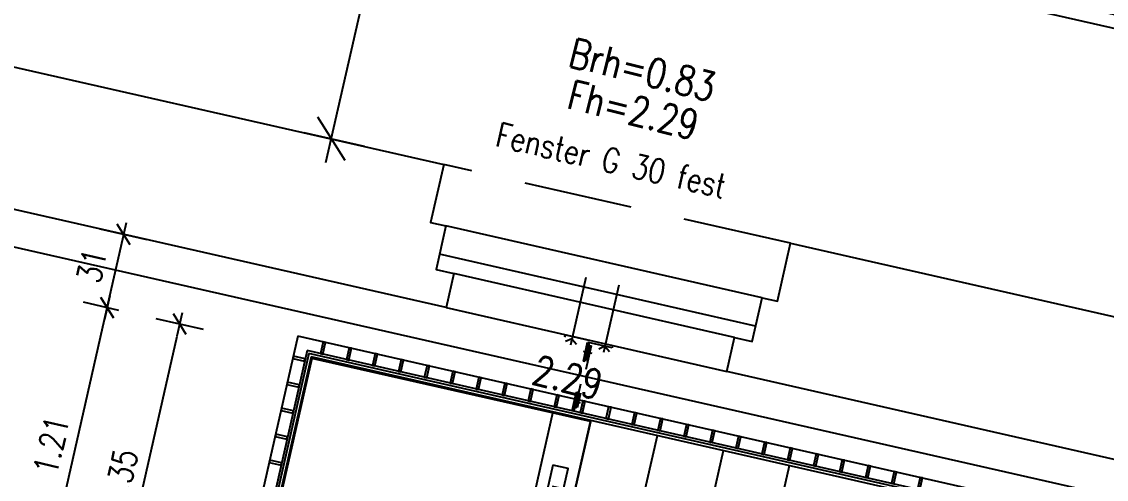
# Model space of a CAD drawing. Header units: metres. Extents: x -1139 to -992, y 249 to 309.
# Drawn here: x -1025.588 to -1021.105, y 276.105 to 277.994 of the extents above; entities that cross this region are included whole.
import ezdxf
from ezdxf.enums import TextEntityAlignment as Align

# ---------------------------------------------------------------- set-up
doc = ezdxf.new("R2010")
doc.units = ezdxf.units.M
doc.header["$LTSCALE"] = 0.03
for name, pattern in [('AUSGEZOGEN', [0]), ('DASHED', [0]), ('G1', [0.18, 0.12, -0.06]), ('GESTRICHELT2', [4.5, 3, -1.5]), ('STRICHLINIE', [19.05, 12.7, -6.35])]:
    doc.linetypes.add(name, pattern=pattern)
doc.layers.get('0').update_dxf_attribs({"linetype": 'CONTINUOUS'})
doc.layers.get('Defpoints').update_dxf_attribs({"linetype": 'CONTINUOUS'})
for name, color, linetype in [('A_ansicht', 9, 'DASHED'), ('A_ansicht_verdeckt', 8, 'STRICHLINIE'), ('A_bemaßung', 2, 'CONTINUOUS'), ('A_Fenster', 7, 'CONTINUOUS'), ('A_Gitterrost', 3, 'CONTINUOUS'), ('A_höhen', 3, 'CONTINUOUS'), ('A_Stahl', 5, 'CONTINUOUS'), ('A_text', 5, 'CONTINUOUS'), ('A_verdeckt', 8, 'GESTRICHELT2'), ('A_wände', 4, 'CONTINUOUS'), ('CKMA0002', 2, 'CONTINUOUS'), ('E__LEUCHTEN', 6, 'AUSGEZOGEN')]:
    doc.layers.add(name, color=color, linetype=linetype)
doc.styles.add('PITSIMP8', font='PITSIMP8.SHX')
doc.styles.add('SIMPLEX', font='simplex.shx', dxfattribs={"width": 0.8, "height": 0.1})
doc.dimstyles.get("Standard").update_dxf_attribs({"dimtxt": 0.1, "dimasz": 0.05, "dimexe": 0.1, "dimexo": 0.0625, "dimgap": 0.05, "dimtad": 1, "dimdec": 4, "dimzin": 0, "dimdsep": 46, "dimlunit": 3, "dimtxsty": 'SIMPLEX', "dimblk": 'DIMCROSS', "dimcen": 0.09, "dimdle": 0.025, "dimclrd": 1, "dimclre": 1, "dimclrt": 6, "dimadec": 0, "dimazin": 0, "dimtfac": 1, "dimtdec": 4, "dimtofl": 0, "dimtmove": 2, "dimatfit": 3, "dimldrblk": 'DIMCROSS', "dimfxl": 1, "dimtvp": 1, "dimtolj": 1, "dimtzin": 0, "dimarcsym": 0})

# ---------------------------------------------------------------- blocks, each defined once
blk = doc.blocks.new('SLASH1')
at = {"layer": 'A_bemaßung', "color": 2, "linetype": 'Continuous'}
for p, q in [((0, -0.14068), (0, 0.11466)), ((0.07663, 0.07663), (-0.07319, -0.07319))]:
    blk.add_line(p, q, dxfattribs=at)
blk = doc.blocks.new('2DEL_458')
for p, q in [((-0.3844, -0.2363), (-0.3844, 0.2363)), ((0.3844, -0.2363), (0.3844, 0.2363)), ((-0.3844, 0), (0.3844, 0))]:
    blk.add_line(p, q)
blk.add_lwpolyline([(-0.5, -0.5), (0.5, -0.5), (0.5, 0.5), (-0.5, 0.5)], close=True)
at = {"style": 'PITSIMP8', "flags": 9}
for tag, p in [('BEZEICHNUNG', (-0.0298, 0.1793)), ('RAUM/GRUPPE', (-0.0298, 0.1593)), ('POS.NR.G-LV', (-0.0298, 0.1393)), ('FABRIKAT', (-0.0298, 0.1193)), ('TYP', (-0.0298, 0.0993)), ('KENNUNG', (-0.0298, 0.0793)), ('LEISTUNG', (-0.0298, 0.0593)), ('VOLUMENSTROM', (-0.0298, 0.0393)), ('DRUCK/-STUFE', (-0.0298, 0.0193)), ('ANSCHLUSS', (-0.0298, -0.0007)), ('GROESSE', (-0.0298, -0.0207)), ('TEMPERATUR', (-0.0298, -0.0607)), ('DN', (-0.0298, -0.0407)), ('DREHZAHL', (-0.0298, -0.0807)), ('SCHUTZART', (-0.0298, -0.1007)), ('SPANNUNG/FREQUENZ', (-0.0298, -0.1207)), ('GEWICHT', (-0.0298, -0.1407)), ('FREI', (-0.0298, -0.1607)), ('FREI', (-0.0298, -0.1807)), ('FREI', (-0.0298, -0.2007))]:
    blk.add_attdef(tag, text='', height=0.01, dxfattribs=at).set_placement(p, align=Align.MIDDLE)
blk = doc.blocks.new('DIMCROSS')
at = {"color": 0, "linetype": 'ByBlock'}
blk.add_line((-1, 0), (1, 0), dxfattribs=at)
at = {"linetype": 'ByBlock'}
blk.add_line((-0.707107, -0.707107), (0.707107, 0.707107), dxfattribs=at)
blk = doc.blocks.new('*D254')
at = {"layer": 'CKMA0002', "color": 1, "lineweight": -2}
for p, q in [((-1025.1865, 276.8024), (-1025.3328, 276.8356)), ((-1025.4919, 275.6822), (-1025.2463, 276.7647))]:
    blk.add_line(p, q, dxfattribs=at)
at = {"layer": 'Defpoints', "color": 0}
for p in [(-1025.2353, 276.8134), (-1024.3577, 276.6144), (-1024.6253, 275.4344)]:
    blk.add_point(p, dxfattribs=at)
at = {"layer": 'CKMA0002', "color": 1, "lineweight": -2, "xscale": 0.05, "yscale": 0.05, "zscale": 0.05}
for p, rotation in [((-1025.2353, 276.8134), 77.22109694714904), ((-1025.5029, 275.6334), 257.221096947149)]:
    blk.add_blockref('DIMCROSS', p, dxfattribs=dict(at, rotation=rotation))
at = {"layer": 'CKMA0002', "color": 6, "insert": (-1025.4666, 276.2455), "char_height": 0.1, "attachment_point": 5, "rotation": 77.2211, "style": 'SIMPLEX'}
blk.add_mtext('\\A1;1.21{\\A1\\H0.7x\\S;}', dxfattribs=at)
blk = doc.blocks.new('*D255')
at = {"layer": 'CKMA0002', "color": 1, "lineweight": -2}
for p, q in [((-1025.0692, 277.0938), (-1025.2642, 277.138)), ((-1025.2242, 276.8622), (-1025.1777, 277.0671))]:
    blk.add_line(p, q, dxfattribs=at)
at = {"layer": 'Defpoints', "color": 0}
for p in [(-1025.1667, 277.1159), (-1024.2891, 276.9168), (-1024.3577, 276.6144)]:
    blk.add_point(p, dxfattribs=at)
at = {"layer": 'CKMA0002', "color": 1, "lineweight": -2, "xscale": 0.05, "yscale": 0.05, "zscale": 0.05}
for p, rotation in [((-1025.1667, 277.1159), 77.22109694714904), ((-1025.2353, 276.8134), 257.221096947149)]:
    blk.add_blockref('DIMCROSS', p, dxfattribs=dict(at, rotation=rotation))
at = {"layer": 'CKMA0002', "color": 6, "insert": (-1025.2985, 276.9868), "char_height": 0.1, "attachment_point": 5, "rotation": 77.2211, "style": 'SIMPLEX'}
blk.add_mtext('\\A1;31{\\A1\\H0.7x\\S;}', dxfattribs=at)
blk = doc.blocks.new('*D257')
at = {"layer": 'CKMA0002', "color": 1, "lineweight": -2}
for p, q in [((-1024.8372, 276.7231), (-1025.0322, 276.7674)), ((-1025.2222, 275.4775), (-1024.9458, 276.6965))]:
    blk.add_line(p, q, dxfattribs=at)
at = {"layer": 'Defpoints', "color": 0}
for p in [(-1024.9347, 276.7453), (-1024.081, 276.5516), (-1024.3796, 275.2351)]:
    blk.add_point(p, dxfattribs=at)
at = {"layer": 'CKMA0002', "color": 1, "lineweight": -2, "xscale": 0.05, "yscale": 0.05, "zscale": 0.05}
for p, rotation in [((-1024.9347, 276.7453), 77.22109694714904), ((-1025.2333, 275.4287), 257.221096947149)]:
    blk.add_blockref('DIMCROSS', p, dxfattribs=dict(at, rotation=rotation))
at = {"layer": 'CKMA0002', "color": 6, "insert": (-1025.1815, 276.1091), "char_height": 0.1, "attachment_point": 5, "rotation": 77.2211, "style": 'SIMPLEX'}
blk.add_mtext('\\A1;1.35{\\A1\\H0.7x\\S;}', dxfattribs=at)
blk = doc.blocks.new('2DEL_457')
for p, q in [((-0.3844, -0.2363), (-0.3844, 0.2363)), ((0.3844, -0.2363), (0.3844, 0.2363)), ((-0.3844, 0), (0.3844, 0))]:
    blk.add_line(p, q)
blk.add_lwpolyline([(-0.5, -0.5), (0.5, -0.5), (0.5, 0.5), (-0.5, 0.5)], close=True)
at = {"style": 'PITSIMP8', "flags": 9}
for tag, p in [('BEZEICHNUNG', (-0.0298, 0.1793)), ('RAUM/GRUPPE', (-0.0298, 0.1593)), ('POS.NR.G-LV', (-0.0298, 0.1393)), ('FABRIKAT', (-0.0298, 0.1193)), ('KENNUNG', (-0.0298, 0.0793)), ('LEISTUNG', (-0.0298, 0.0593)), ('TYP', (-0.0298, 0.0993)), ('VOLUMENSTROM', (-0.0298, 0.0393)), ('DRUCK/-STUFE', (-0.0298, 0.0193)), ('ANSCHLUSS', (-0.0298, -0.0007)), ('TEMPERATUR', (-0.0298, -0.0607)), ('GROESSE', (-0.0298, -0.0207)), ('DN', (-0.0298, -0.0407)), ('SPANNUNG/FREQUENZ', (-0.0298, -0.1207)), ('SCHUTZART', (-0.0298, -0.1007)), ('DREHZAHL', (-0.0298, -0.0807)), ('GEWICHT', (-0.0298, -0.1407)), ('FREI', (-0.0298, -0.1607)), ('FREI', (-0.0298, -0.1807)), ('FREI', (-0.0298, -0.2007))]:
    blk.add_attdef(tag, text='', height=0.01, dxfattribs=at).set_placement(p, align=Align.MIDDLE)

msp = doc.modelspace()

# ---------------------------------------------------------------- linework, layer by layer
at = {"layer": 'A_ansicht'}
for p, q in [((-1029.69167, 277.98846), (-1018.75399, 275.50752)), ((-1024.44657, 276.69607), (-1025.07032, 273.94592)), ((-1020.18906, 275.73043), (-1024.44657, 276.69607)), ((-1024.40887, 276.63625), (-1025.0105, 273.98362)), ((-1020.15136, 275.67061), (-1024.40887, 276.63625))]:
    msp.add_line(p, q, dxfattribs=at)
at = {"layer": 'A_ansicht', "color": 9, "linetype": 'Continuous'}
for p, q in [((-1022.52806, 276.85474), (-1023.83476, 277.15113)), ((-1023.83441, 276.8137), (-1022.67395, 276.55046))]:
    msp.add_line(p, q, dxfattribs=at)
at = {"layer": 'A_ansicht', "color": 2}
for p, q in [((-1024.40133, 276.62429), (-1024.99854, 273.99116)), ((-1024.39228, 276.60993), (-1024.98418, 274.00021)), ((-1019.01251, 275.40206), (-1024.40133, 276.62429)), ((-1019.02687, 275.39301), (-1024.39228, 276.60993))]:
    msp.add_line(p, q, dxfattribs=at)
at = {"layer": 'A_ansicht', "color": 3}
for p, q in [((-1023.22295, 275.1286), (-1022.96062, 276.28521)), ((-1022.94988, 275.06666), (-1022.68755, 276.22328)), ((-1022.67682, 275.00473), (-1022.41449, 276.16135))]:
    msp.add_line(p, q, dxfattribs=at)
at = {"layer": 'A_ansicht', "linetype": 'G1', "ltscale": 0.2}
for points in [[(-1023.34088, 276.70163), (-1023.14584, 276.65739), (-1023.14801, 276.64782), (-1023.34305, 276.69206)], [(-1023.2408, 276.6569), (-1023.23392, 276.65534), (-1023.29187, 276.39982), (-1023.29876, 276.40138)], [(-1023.24897, 276.67072), (-1023.24209, 276.66916), (-1023.25978, 276.59114), (-1023.26667, 276.5927)], [(-1023.29546, 276.46575), (-1023.28858, 276.46419), (-1023.30627, 276.38617), (-1023.31316, 276.38773)]]:
    msp.add_lwpolyline(points, close=True, dxfattribs=at)
at = {"layer": 'A_ansicht_verdeckt', "linetype": 'STRICHLINIE'}
for p, q in [((-1023.39218, 276.3831), (-1023.98408, 273.77338)), ((-1023.23614, 276.34771), (-1023.82804, 273.73799))]:
    msp.add_line(p, q, dxfattribs=at)
at = {"layer": 'A_bemaßung', "linetype": 'Continuous'}
msp.add_line((-1024.33052, 277.4123), (-1023.75352, 279.95609), dxfattribs=at)
at = {"layer": 'A_Fenster', "color": 10, "linetype": 'Continuous'}
for p, q in [((-1022.55459, 276.73771), (-1023.86133, 277.03411)), ((-1022.64211, 276.69092), (-1023.80257, 276.95414))]:
    msp.add_line(p, q, dxfattribs=at)
at = {"layer": 'A_Gitterrost'}
for p, q in [((-1023.26774, 276.63396), (-1023.23154, 276.62575)), ((-1023.30717, 276.42739), (-1023.27994, 276.42122))]:
    msp.add_line(p, q, dxfattribs=at)
msp.add_lwpolyline([(-1024.64886, 275.45713), (-1023.49737, 275.19596), (-1023.23725, 276.34283), (-1024.38874, 276.604)], close=True, dxfattribs=at)
at = {"layer": 'A_Stahl'}
for points in [[(-1024.34207, 276.67238), (-1024.35313, 276.62361), (-1024.34338, 276.6214), (-1024.33232, 276.67016), (-1024.34207, 276.67238)], [(-1024.2348, 276.64805), (-1024.24586, 276.59928), (-1024.2361, 276.59707), (-1024.22505, 276.64583), (-1024.2348, 276.64805)], [(-1024.41661, 276.60211), (-1024.46537, 276.61317), (-1024.46758, 276.60342), (-1024.41882, 276.59236), (-1024.41661, 276.60211)], [(-1024.12752, 276.62371), (-1024.13858, 276.57495), (-1024.12883, 276.57274), (-1024.11777, 276.6215), (-1024.12752, 276.62371)], [(-1024.02025, 276.59938), (-1024.03131, 276.55062), (-1024.02155, 276.54841), (-1024.01049, 276.59717), (-1024.02025, 276.59938)], [(-1023.91297, 276.57505), (-1023.92403, 276.52629), (-1023.91428, 276.52408), (-1023.90322, 276.57284), (-1023.91297, 276.57505)], [(-1023.8057, 276.55072), (-1023.81676, 276.50196), (-1023.807, 276.49975), (-1023.79594, 276.54851), (-1023.8057, 276.55072)], [(-1023.69842, 276.52639), (-1023.70948, 276.47763), (-1023.69973, 276.47542), (-1023.68867, 276.52418), (-1023.69842, 276.52639)], [(-1024.44094, 276.49484), (-1024.4897, 276.5059), (-1024.49191, 276.49615), (-1024.44315, 276.48509), (-1024.44094, 276.49484)], [(-1023.59114, 276.50206), (-1023.6022, 276.4533), (-1023.59245, 276.45109), (-1023.58139, 276.49985), (-1023.59114, 276.50206)], [(-1023.48387, 276.47773), (-1023.49493, 276.42897), (-1023.48518, 276.42676), (-1023.47412, 276.47552), (-1023.48387, 276.47773)], [(-1023.37659, 276.4534), (-1023.38765, 276.40464), (-1023.3779, 276.40243), (-1023.36684, 276.45119), (-1023.37659, 276.4534)], [(-1023.26932, 276.42907), (-1023.28038, 276.38031), (-1023.27063, 276.37809), (-1023.25957, 276.42686), (-1023.26932, 276.42907)], [(-1024.46527, 276.38756), (-1024.51403, 276.39862), (-1024.51624, 276.38887), (-1024.46748, 276.37781), (-1024.46527, 276.38756)], [(-1023.16204, 276.40474), (-1023.1731, 276.35598), (-1023.16335, 276.35376), (-1023.15229, 276.40252), (-1023.16204, 276.40474)], [(-1023.05477, 276.38041), (-1023.06583, 276.33164), (-1023.05608, 276.32943), (-1023.04502, 276.37819), (-1023.05477, 276.38041)], [(-1022.94749, 276.35608), (-1022.95855, 276.30731), (-1022.9488, 276.3051), (-1022.93774, 276.35386), (-1022.94749, 276.35608)], [(-1022.84022, 276.33174), (-1022.85128, 276.28298), (-1022.84152, 276.28077), (-1022.83046, 276.32953), (-1022.84022, 276.33174)], [(-1024.4896, 276.28029), (-1024.53836, 276.29135), (-1024.54057, 276.28159), (-1024.49181, 276.27054), (-1024.4896, 276.28029)], [(-1022.73294, 276.30741), (-1022.744, 276.25865), (-1022.73425, 276.25644), (-1022.72319, 276.3052), (-1022.73294, 276.30741)], [(-1022.62567, 276.28308), (-1022.63673, 276.23432), (-1022.62697, 276.23211), (-1022.61591, 276.28087), (-1022.62567, 276.28308)], [(-1022.51839, 276.25875), (-1022.52945, 276.20999), (-1022.5197, 276.20778), (-1022.50864, 276.25654), (-1022.51839, 276.25875)], [(-1022.41112, 276.23442), (-1022.42218, 276.18566), (-1022.41242, 276.18345), (-1022.40136, 276.23221), (-1022.41112, 276.23442)], [(-1022.30384, 276.21009), (-1022.3149, 276.16133), (-1022.30515, 276.15912), (-1022.29409, 276.20788), (-1022.30384, 276.21009)], [(-1024.51393, 276.17301), (-1024.56269, 276.18407), (-1024.5649, 276.17432), (-1024.51614, 276.16326), (-1024.51393, 276.17301)], [(-1022.19656, 276.18576), (-1022.20762, 276.137), (-1022.19787, 276.13479), (-1022.18681, 276.18355), (-1022.19656, 276.18576)], [(-1022.08929, 276.16143), (-1022.10035, 276.11267), (-1022.0906, 276.11045), (-1022.07954, 276.15922), (-1022.08929, 276.16143)], [(-1021.98201, 276.1371), (-1021.99307, 276.08834), (-1021.98332, 276.08612), (-1021.97226, 276.13489), (-1021.98201, 276.1371)], [(-1021.87474, 276.11277), (-1021.8858, 276.06401), (-1021.87605, 276.06179), (-1021.86499, 276.11055), (-1021.87474, 276.11277)]]:
    msp.add_lwpolyline(points, dxfattribs=at)
at = {"layer": 'A_verdeckt', "ltscale": 5}
msp.add_line((-1022.41048, 277.07928), (-1023.84395, 277.40445), dxfattribs=at)
at = {"layer": 'A_wände', "linetype": 'Continuous'}
for points in [[(-1026.18493, 277.68422), (-1026.12153, 277.66984), (-1026.06734, 277.90879), (-1023.84395, 277.40445), (-1023.89816, 277.1655), (-1023.83476, 277.15113), (-1023.8757, 276.97072), (-1023.80257, 276.95414), (-1023.83441, 276.8137), (-1026.33083, 277.37994), (-1026.29899, 277.52041), (-1026.22585, 277.50381), (-1026.18493, 277.68422)], [(-1020.15353, 276.31611), (-1020.09013, 276.30175), (-1020.13106, 276.12134), (-1020.05793, 276.10473), (-1020.08975, 275.96431), (-1022.67395, 276.55046), (-1022.64211, 276.69092), (-1022.56897, 276.67433), (-1022.52806, 276.85474), (-1022.46468, 276.84035), (-1022.41048, 277.07928), (-1020.09933, 276.55506), (-1020.15353, 276.31611)]]:
    msp.add_lwpolyline(points, dxfattribs=at)
at = {"layer": 'CKMA0002'}
for p, q in [((-1023.25652, 276.93798), (-1023.31976, 276.65915)), ((-1023.11999, 276.90701), (-1023.18323, 276.62818)), ((-1023.3138, 276.68542), (-1023.33983, 276.67327)), ((-1023.3138, 276.68542), (-1023.29556, 276.66323)), ((-1023.17727, 276.65446), (-1023.2033, 276.6423)), ((-1023.17727, 276.65446), (-1023.15902, 276.63226))]:
    msp.add_line(p, q, dxfattribs=at)

# ---------------------------------------------------------------- block references
at = {"layer": 'A_bemaßung', "color": 7, "rotation": 77.22}
msp.add_blockref('SLASH1', (-1024.3084, 277.50982), dxfattribs=at)
at = {"layer": 'E__LEUCHTEN', "color": 7, "linetype": 'Continuous', "ltscale": 5, "xscale": 1.584999999999887, "yscale": 0.1120000000000232, "zscale": 1.585, "rotation": 347.2196337836427}
msp.add_blockref('2DEL_458', (-1021.62799, 278.15086), dxfattribs=at)
at = {"layer": 'E__LEUCHTEN', "color": 7, "linetype": 'Continuous', "ltscale": 0.1, "xscale": 0.7399998890000211, "yscale": 0.06449804479996146, "zscale": 0.739999889, "rotation": 257.2197678871224}
msp.add_blockref('2DEL_457', (-1023.44334, 275.79592), dxfattribs=at)

# ---------------------------------------------------------------- texts
at = {"layer": 'A_höhen', "linetype": 'Continuous', "style": 'SIMPLEX', "width": 0.8}
for s, p in [('Brh=0.83', (-1023.02214, 277.79566)), ('Fh=2.29', (-1023.05977, 277.62989)), ('2.29', (-1023.33071, 276.52527))]:
    msp.add_text(s, height=0.12, rotation=346, dxfattribs=at).set_placement(p, align=Align.MIDDLE_CENTER)
at = {"layer": 'A_text', "linetype": 'Continuous', "insert": (-1023.61322, 277.57907), "char_height": 0.1, "width": 1.1980082, "attachment_point": 1, "rotation": 347.08786, "style": 'SIMPLEX'}
msp.add_mtext('Fenster G 30 fest', dxfattribs=at)

# ---------------------------------------------------------------- dimensions: what is measured, and where the dimension line sits
at = {"layer": 'CKMA0002'}
for base, p1, p2, text, override, picture, middle in [((-1025.16668, 277.11588), (-1024.3577, 276.61439), (-1024.2891, 276.91684), '31{\\A1\\H0.7x\\S;}', {"dimexo": 0.799875, "dimse1": 1, "dimtix": 1}, '*D255', (-1025.29851, 276.98678)), ((-1025.23528, 276.81343), (-1024.62534, 275.43436), (-1024.3577, 276.61439), '1.21{\\A1\\H0.7x\\S;}', {"dimexo": 0.849869, "dimse1": 1, "dimtix": 1}, '*D254', (-1025.46662, 276.24554)), ((-1024.9347, 276.74526), (-1024.37962, 275.23507), (-1024.08101, 276.55164), '1.35{\\A1\\H0.7x\\S;}', {"dimexo": 0.775374, "dimse1": 1, "dimtix": 1}, '*D257', (-1025.18153, 276.1091))]:
    dim = msp.add_linear_dim(base=base, p1=p1, p2=p2, angle=77.2211, text=text, dimstyle='Standard', override=override, dxfattribs=at)
    dim.commit()
    dim.dimension.update_dxf_attribs({"geometry": picture, "text_midpoint": middle})

doc.saveas('drawing.dxf')
